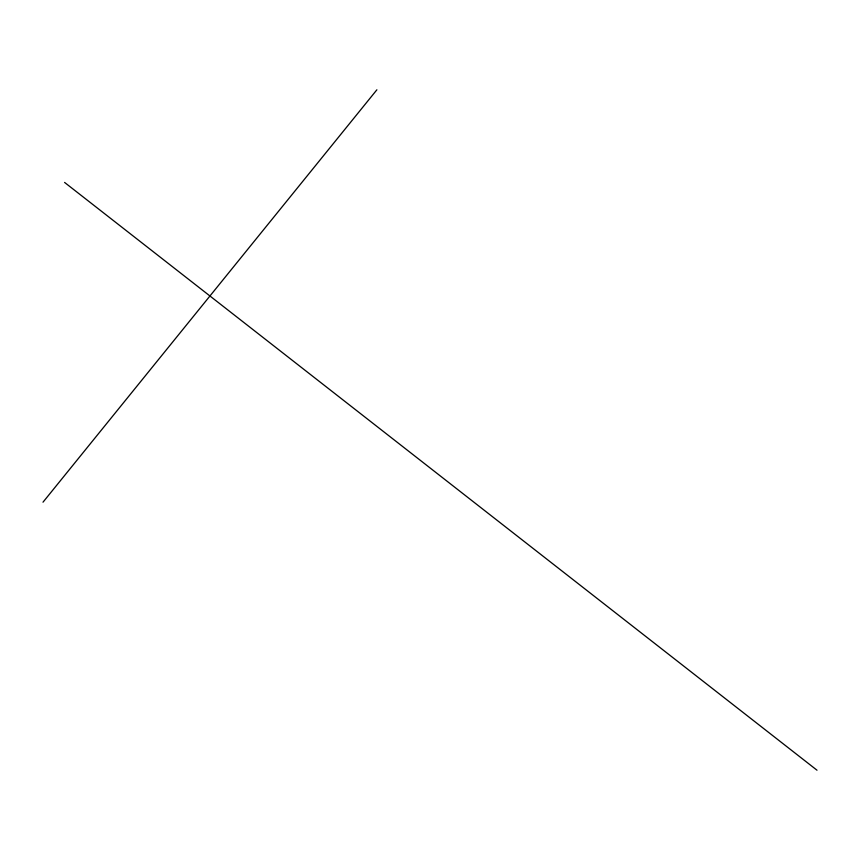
<?xml version="1.0" encoding="UTF-8"?>
<svg xmlns="http://www.w3.org/2000/svg" width="860" height="860" viewBox="0 0 860 860"><rect width="100%" height="100%" fill="white"/><g stroke="black" fill="none" stroke-linecap="round" stroke-linejoin="round"><path stroke-width="1.29" d="M43 502.186L376.884 89.795M64.586 182.438L817 770.205"/></g></svg>
